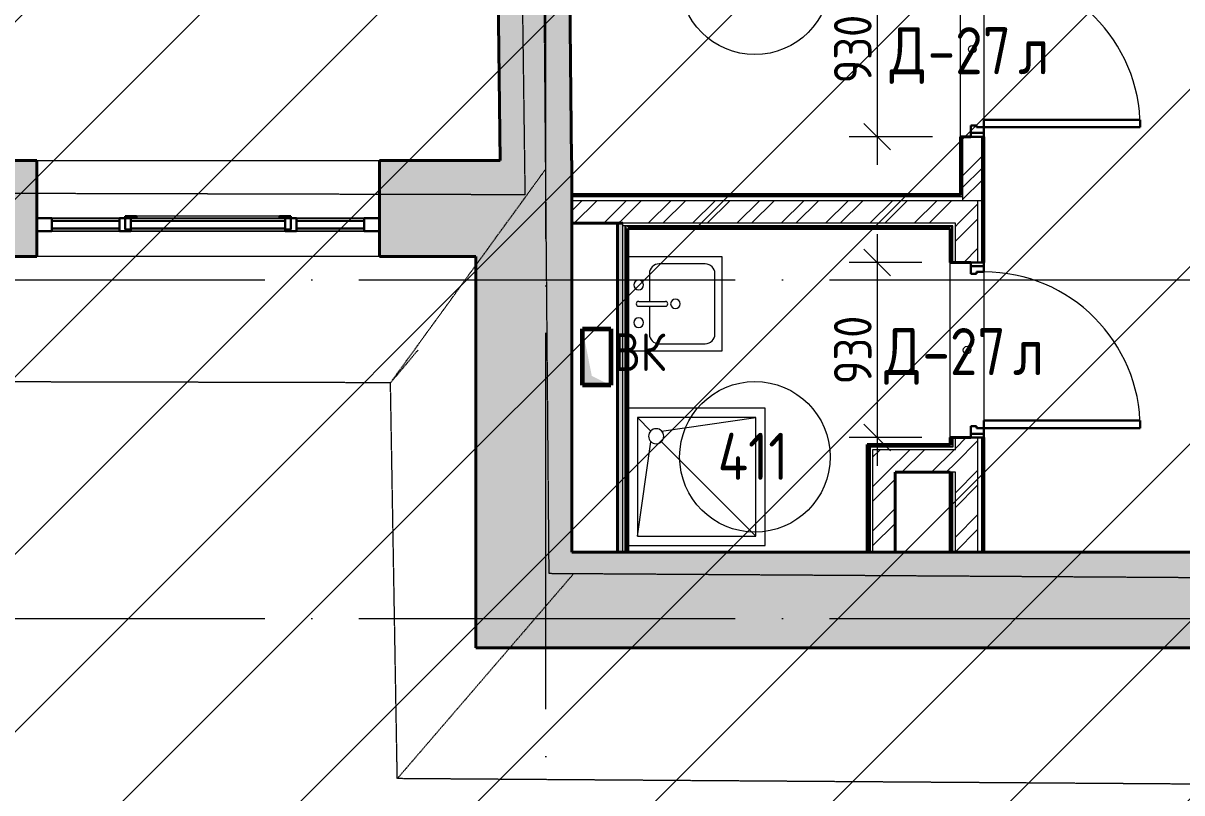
# Model space of a CAD drawing. Header units: millimetres. Extents: x 3050 to 430575, y -569542 to 36130.
# Drawn here: x 319051 to 325208, y -431241 to -427152 of the extents above; entities that cross this region are included whole.
import ezdxf

# ---------------------------------------------------------------- set-up
doc = ezdxf.new("R2010")
doc.units = ezdxf.units.MM
doc.linetypes.add('ADSK_Линия сетки', pattern=[25, 20, -2.5, 0, -2.5])
doc.linetypes.add('ADSK_Сверху', pattern=[4.5, 3, -1.5])
for name, color, linetype, lineweight in [('_ Окна', 7, 'Continuous', 30), ('Аннотация', 7, 'Continuous', 9), ('Витраж', 7, 'Continuous', 18), ('Двери', 7, 'Continuous', 18), ('Крыша', 7, 'Continuous', 18), ('Марки дверей', 7, 'Continuous', 20), ('Марки помещений', 7, 'Continuous', 20), ('Окна', 7, 'Continuous', 18), ('Оси', 7, 'Continuous', 9), ('Панели витража', 7, 'Continuous', 18), ('Перекрытие', 7, 'Continuous', 18), ('Размеры', 7, 'Continuous', 9), ('Сантехника', 7, 'Continuous', 18), ('Стены внутренние', 7, 'Continuous', 18), ('Стены наружные', 7, 'Continuous', 18), ('Стены штриховка', 7, 'Continuous', 18), ('Узлы', 7, 'Continuous', 18)]:
    doc.layers.add(name, color=color, linetype=linetype, lineweight=lineweight)
doc.layers.add('Линии', color=7, linetype='Continuous', lineweight=9, true_color=0x00a600)
doc.styles.add('GOST Common', font='GOST_Common.ttf', dxfattribs={"width": 0.9, "height": 200})
doc.styles.add('GOST Common_1', font='GOST_Common.ttf', dxfattribs={"width": 0.9, "height": 350})
doc.styles.add('GOST Common_2', font='GOST_Common.ttf', dxfattribs={"width": 0.9, "height": 250})
doc.dimstyles.new('ADSK_Основной_2_мм_Округление_до_1_мм', dxfattribs={"dimscale": 304.8, "dimtxt": 201.142999, "dimasz": 0.463911, "dimexe": 0.492126, "dimexo": 0.492126, "dimgap": 0.098425, "dimtad": 1, "dimdec": 0, "dimdsep": 46, "dimtxsty": 'GOST Common', "dimblk1": 'OBLIQUE', "dimblk2": 'OBLIQUE', "dimsah": 1, "dimcen": 0.09, "dimdle": 0.492126, "dimazin": 2, "dimtfac": 1, "dimtdec": 4, "dimtix": 1, "dimtmove": 0, "dimatfit": 3, "dimfxl": 1, "dimtvp": 1, "dimtolj": 1, "dimtzin": 0, "dimlwd": 20, "dimlwe": 20, "dimarcsym": 2})
pattern_1 = [(45, (279419.6, -430621.92), (-117.8655, 117.8655), []), (45, (279498.18, -430621.92), (-117.8655, 117.8655), [])]

# ---------------------------------------------------------------- blocks, each defined once
blk = doc.blocks.new('Прямоугольный импост - 70х20_60мм-1225109-04 План 4-го этажа маркировочный')
at = {"layer": 'Витраж', "color": 253, "linetype": 'ADSK_Сверху', "true_color": 0xaaaaaa}
for p, q in [((39704.5, 2434.5), (39704.5, 2364.5)), ((39784.5, 2434.5), (39704.5, 2434.5)), ((40174.5, 2434.5), (40144.5, 2434.5)), ((39784.5, 2364.5), (39704.5, 2364.5)), ((40174.5, 2364.5), (40144.5, 2364.5))]:
    blk.add_line(p, q, dxfattribs=at)
blk = doc.blocks.new('Прямоугольный импост - 70х20_60мм-1424711-04 План 4-го этажа маркировочный')
at = {"layer": 'Витраж', "color": 253, "linetype": 'ADSK_Сверху', "true_color": 0xaaaaaa}
for p, q in [((-80, 35), (0, 35)), ((0, 35), (0, -35)), ((0, -35), (-80, -35))]:
    blk.add_line(p, q, dxfattribs=at)
blk = doc.blocks.new('Прямоугольный импост - 70х20_60мм-1424712-04 План 4-го этажа маркировочный')
at = {"layer": 'Витраж', "color": 253, "linetype": 'ADSK_Сверху', "true_color": 0xaaaaaa}
for p, q in [((0, 35), (-80, 35)), ((0, -35), (0, 35)), ((-80, -35), (0, -35))]:
    blk.add_line(p, q, dxfattribs=at)
blk = doc.blocks.new('Прямоугольный импост - 70х20_60мм-1225111-04 План 4-го этажа маркировочный')
at = {"layer": 'Витраж', "color": 253, "linetype": 'ADSK_Сверху', "true_color": 0xaaaaaa}
for p, q in [((40204.5, 2434.5), (40174.5, 2434.5)), ((41054.5, 2434.5), (41024.5, 2434.5)), ((40204.5, 2364.5), (40174.5, 2364.5)), ((41054.5, 2364.5), (41024.5, 2364.5))]:
    blk.add_line(p, q, dxfattribs=at)
blk = doc.blocks.new('Витраж-тент со смещением вовне - 60мм 30 сдвиг-1466942-04 План 4-го этажа маркировочный')
at = {"layer": '_ Окна', "color": 253, "linetype": 'ADSK_Сверху', "true_color": 0xaaaaaa}
for p, q in [((-440, 25), (-440, -45)), ((-440, 25), (-410, 25)), ((-440, -45), (-440, 25)), ((440, 25), (410, 25)), ((440, -45), (440, 25)), ((440, -45), (440, 25)), ((-380, -45), (-440, -45)), ((-380, -35), (-380, -45)), ((380, -35), (380, -45)), ((380, -45), (440, -45))]:
    blk.add_line(p, q, dxfattribs=at)
at = {"layer": 'Окна', "color": 253, "linetype": 'ADSK_Сверху', "true_color": 0xaaaaaa}
blk.add_line((-380, -45), (380, -45), dxfattribs=at)
blk = doc.blocks.new('Прямоугольный импост - 70х20_60мм-1225113-04 План 4-го этажа маркировочный')
at = {"layer": 'Витраж', "color": 253, "linetype": 'ADSK_Сверху', "true_color": 0xaaaaaa}
for p, q in [((41084.5, 2434.5), (41054.5, 2434.5)), ((41524.5, 2434.5), (41444.5, 2434.5)), ((41524.5, 2364.5), (41524.5, 2434.5)), ((41084.5, 2364.5), (41054.5, 2364.5)), ((41524.5, 2364.5), (41444.5, 2364.5))]:
    blk.add_line(p, q, dxfattribs=at)
blk = doc.blocks.new('Прямоугольный импост - 70х60мм-1424709-04 План 4-го этажа маркировочный')
at = {"layer": 'Витраж', "color": 253, "linetype": 'ADSK_Сверху', "true_color": 0xaaaaaa}
for p, q in [((-30, 35), (30, 35)), ((30, -35), (-30, -35))]:
    blk.add_line(p, q, dxfattribs=at)
blk = doc.blocks.new('Прямоугольный импост - 70х60мм-1225009-04 План 4-го этажа маркировочный')
at = {"layer": 'Витраж', "color": 253, "linetype": 'ADSK_Сверху', "true_color": 0xaaaaaa}
for p, q in [((41084.5, 2434.5), (41084.5, 2364.5)), ((41444.5, 2434.5), (41084.5, 2434.5)), ((41444.5, 2364.5), (41444.5, 2434.5)), ((41444.5, 2364.5), (41084.5, 2364.5))]:
    blk.add_line(p, q, dxfattribs=at)
blk = doc.blocks.new('Прямоугольный импост - 70х60мм-1242018-04 План 4-го этажа маркировочный')
at = {"layer": 'Витраж', "color": 253, "linetype": 'ADSK_Сверху', "true_color": 0xaaaaaa}
for p, q in [((40204.5, 2434.5), (40204.5, 2364.5)), ((41024.5, 2434.5), (40204.5, 2434.5)), ((41024.5, 2364.5), (41024.5, 2434.5)), ((41024.5, 2364.5), (40204.5, 2364.5))]:
    blk.add_line(p, q, dxfattribs=at)
blk = doc.blocks.new('Системная панель - _AR_Стекло_40мм_привязка по центру-V44-04 План 4-го этажа маркировочный')
at = {"layer": 'Панели витража', "lineweight": 30}
for p, q in [((180, 20), (-180, 20)), ((-180, 20), (-180, -20)), ((180, -20), (180, 20)), ((-180, -20), (180, -20))]:
    blk.add_line(p, q, dxfattribs=at)
blk = doc.blocks.new('Прямоугольный импост - 70х40_60мм-1229682-04 План 4-го этажа маркировочный')
at = {"layer": 'Витраж'}
for p, q in [((41084.5, 2434.5), (41444.5, 2434.5)), ((41084.5, 2364.5), (41444.5, 2364.5))]:
    blk.add_line(p, q, dxfattribs=at)
blk = doc.blocks.new('Прямоугольный импост - 70х20_60мм-1236776-04 План 4-го этажа маркировочный')
at = {"layer": 'Витраж', "lineweight": 30}
for p, q in [((-80, 35), (0, 35)), ((-80, -35), (-80, 35)), ((0, 35), (0, -35)), ((0, -35), (-80, -35))]:
    blk.add_line(p, q, dxfattribs=at)
blk = doc.blocks.new('Прямоугольный импост - 70х20_60мм-1236778-04 План 4-го этажа маркировочный')
at = {"layer": 'Витраж', "lineweight": 30}
for p, q in [((0, 35), (-80, 35)), ((-80, 35), (-80, -35)), ((0, -35), (0, 35)), ((-80, -35), (0, -35))]:
    blk.add_line(p, q, dxfattribs=at)
blk = doc.blocks.new('Прямоугольный импост - 70х40_60мм-1229821-04 План 4-го этажа маркировочный')
at = {"layer": 'Витраж'}
for p, q in [((39784.5, 2434.5), (40144.5, 2434.5)), ((39784.5, 2364.5), (40144.5, 2364.5))]:
    blk.add_line(p, q, dxfattribs=at)
blk = doc.blocks.new('Системная панель - _AR_Стекло_40мм_привязка по центру-V45-04 План 4-го этажа маркировочный')
at = {"layer": 'Панели витража', "lineweight": 30}
for p, q in [((410, 20), (-410, 20)), ((-410, 20), (-410, -20)), ((410, -20), (410, 20)), ((-410, -20), (410, -20))]:
    blk.add_line(p, q, dxfattribs=at)
blk = doc.blocks.new('Прямоугольный импост - 70х40_60мм-1229822-04 План 4-го этажа маркировочный')
at = {"layer": 'Витраж'}
for p, q in [((40204.5, 2434.5), (41024.5, 2434.5)), ((40204.5, 2364.5), (41024.5, 2364.5))]:
    blk.add_line(p, q, dxfattribs=at)
blk = doc.blocks.new('Прямоугольный импост - 70х60мм-1236773-04 План 4-го этажа маркировочный')
at = {"layer": 'Витраж', "lineweight": 30}
for p, q in [((-30, 35), (30, 35)), ((-30, -35), (-30, 35)), ((30, 35), (30, -35)), ((30, -35), (-30, -35))]:
    blk.add_line(p, q, dxfattribs=at)
blk = doc.blocks.new('AC_Дверь_Однопольная - Д-27л 930х2200h-1983253-04 План 4-го этажа маркировочный')
at = {"layer": 'Двери', "lineweight": 30}
for p, q in [((415, 892), (375, 892)), ((375, 892), (375, 62)), ((415, 62), (415, 892)), ((-445, 62), (-465, 62)), ((-465, 62), (-465, -8)), ((-415, 62), (-445, 62)), ((-445, 62), (-445, -8)), ((-445, -8), (-445, 62)), ((-415, 22), (-415, 62)), ((375, 62), (415, 62)), ((445, 62), (415, 62)), ((415, 62), (415, 22)), ((445, -8), (445, 62)), ((465, 62), (445, 62)), ((445, 62), (445, -8)), ((465, -8), (465, 62)), ((-405, 22), (-415, 22)), ((-405, -8), (-405, 22)), ((415, 22), (405, 22)), ((405, 22), (405, -8)), ((-465, -8), (-445, -8)), ((-445, -8), (-405, -8)), ((405, -8), (445, -8)), ((445, -8), (465, -8))]:
    blk.add_line(p, q, dxfattribs=at)
at = {"layer": 'Двери'}
blk.add_arc((415, 62), 830, 90, 180, dxfattribs=at)
blk = doc.blocks.new('AC_Дверь_Однопольная - Д-27л 930х2200h-2080604-04 План 4-го этажа маркировочный')
at = {"layer": 'Двери', "lineweight": 30}
for p, q in [((415, 920), (375, 920)), ((375, 920), (375, 90)), ((415, 90), (415, 920)), ((-445, 90), (-465, 90)), ((-465, 90), (-465, 20)), ((-415, 90), (-445, 90)), ((-445, 90), (-445, 20)), ((-445, 20), (-445, 90)), ((-415, 50), (-415, 90)), ((375, 90), (415, 90)), ((445, 90), (415, 90)), ((415, 90), (415, 50)), ((445, 20), (445, 90)), ((465, 90), (445, 90)), ((445, 90), (445, 20)), ((465, 20), (465, 90)), ((-465, 20), (-445, 20)), ((-445, 20), (-405, 20)), ((-405, 50), (-415, 50)), ((-405, 20), (-405, 50)), ((415, 50), (405, 50)), ((405, 50), (405, 20)), ((405, 20), (445, 20)), ((445, 20), (465, 20))]:
    blk.add_line(p, q, dxfattribs=at)
at = {"layer": 'Двери'}
blk.add_arc((415, 90), 830, 90, 180, dxfattribs=at)
blk = doc.blocks.new('Кухонная мойка-Одиночная - 500 x 500 мм-1924934-04 План 4-го этажа маркировочный')
at = {"layer": 'Сантехника'}
for p, q in [((-234.3, 252.3), (-234.3, -247.7)), ((265.7, -247.7), (265.7, 252.3)), ((3, 195.2), (3, 53.1)), ((28.4, 195.2), (28.4, 53.1)), ((3, 138), (-145.4, 138)), ((176.8, 138), (28.4, 138)), ((-196.2, 87.2), (-196.2, -158.8)), ((227.6, -158.8), (227.6, 87.2)), ((-145.4, -209.6), (176.8, -209.6)), ((-234.3, -247.7), (265.7, -247.7))]:
    blk.add_line(p, q, dxfattribs=at)
for centre, radius, start, end in [((-84.3, 195.2), 25.4, 360, 180), ((-84.3, 195.2), 25.4, 180, 0), ((15.7, 195.2), 12.7, 360, 180), ((115.7, 195.2), 25.4, 360, 180), ((115.7, 195.2), 25.4, 180, 0), ((-145.4, 87.2), 50.8, 90, 180), ((176.8, 87.2), 50.8, 360, 90), ((15.7, 0), 25.4, 360, 180), ((15.7, 0), 25.4, 180, 0), ((15.7, 53.1), 12.7, 180, 0), ((-145.4, -158.8), 50.8, 180, 270), ((176.8, -158.8), 50.8, 270, 0)]:
    blk.add_arc(centre, radius, start, end, dxfattribs=at)
blk = doc.blocks.new('Душевая кабинка-2D - 730кв-1928972-04 План 4-го этажа маркировочный')
at = {"layer": 'Сантехника'}
for p, q in [((730, 0), (0, 0)), ((730, -730), (730, 0)), ((50, -50), (50, -680)), ((680, -50), (50, -50)), ((680, -680), (680, -50)), ((0, -730), (730, -730)), ((50, -680), (680, -680))]:
    blk.add_line(p, q, dxfattribs=at)
at = {"layer": 'Сантехника', "lineweight": 9}
for p, q in [((122.4, -122.4), (50, -50)), ((177.6, -122.4), (680, -50)), ((50, -680), (121.1, -178.9)), ((680, -680), (178.9, -178.9))]:
    blk.add_line(p, q, dxfattribs=at)
at = {"layer": 'Сантехника'}
for start, end in [(0, 180), (180, 0)]:
    blk.add_arc((150, -150), 40, start, end, dxfattribs=at)
blk = doc.blocks.new('ADSK_Марка_Помещение_ОдноЗначение - Номер-247393-04 План 4-го этажа маркировочный')
at = {"layer": 'Марки помещений'}
blk.add_circle((0, 0), 4, dxfattribs=at)
blk = doc.blocks.new('ADSK_Марка_Дверь - Типоразмер_ADSK_Марка-58376-04 План 4-го этажа маркировочный')
at = {"layer": 'Марки дверей', "lineweight": 9}
blk.add_circle((0, 0), 0.2, dxfattribs=at)
blk = doc.blocks.new('_Oblique')
at = {"color": 0, "linetype": 'ByBlock', "lineweight": -2}
blk.add_line((-0.5, -0.5), (0.5, 0.5), dxfattribs=at)
blk = doc.blocks.new('*D9952')
at = {"layer": 'Defpoints', "color": 0, "lineweight": 40, "transparency": 16777216}
for p in [(324033, -426825.1), (323589.9, -427755.1), (324033, -427755.1)]:
    blk.add_point(p, dxfattribs=at)
at = {"layer": 'Размеры', "color": 0, "lineweight": 20, "transparency": 16777216}
for p, q in [((323589.9, -426675.1), (323589.9, -427905.1)), ((323883, -426825.1), (323439.9, -426825.1)), ((323883, -427755.1), (323439.9, -427755.1))]:
    blk.add_line(p, q, dxfattribs=at)
at = {"layer": 'Размеры', "color": 0, "lineweight": 20, "transparency": 16777216, "xscale": 141.4, "yscale": 141.4, "zscale": 141.4}
for p, rotation in [((323589.9, -426825.1), 90), ((323589.9, -427755.1), 270)]:
    blk.add_blockref('_Oblique', p, dxfattribs=dict(at, rotation=rotation))
at = {"layer": 'Размеры', "color": 0, "lineweight": 20, "transparency": 16777216, "insert": (323459.9, -427290.1), "char_height": 200, "width": 454.106, "attachment_point": 5, "rotation": 90, "style": 'GOST Common'}
blk.add_mtext('\\A1;930', dxfattribs=at)
blk = doc.blocks.new('*D9953')
at = {"layer": 'Defpoints', "color": 0, "lineweight": 40, "transparency": 16777216}
for p in [(323977, -428423.6), (323589.9, -429353.6), (323977, -429353.6)]:
    blk.add_point(p, dxfattribs=at)
at = {"layer": 'Размеры', "color": 0, "lineweight": 20, "transparency": 16777216}
for p, q in [((323589.9, -428273.6), (323589.9, -429503.6)), ((323827, -428423.6), (323439.9, -428423.6)), ((323827, -429353.6), (323439.9, -429353.6))]:
    blk.add_line(p, q, dxfattribs=at)
at = {"layer": 'Размеры', "color": 0, "lineweight": 20, "transparency": 16777216, "xscale": 141.4, "yscale": 141.4, "zscale": 141.4}
for p, rotation in [((323589.9, -428423.6), 90), ((323589.9, -429353.6), 270)]:
    blk.add_blockref('_Oblique', p, dxfattribs=dict(at, rotation=rotation))
at = {"layer": 'Размеры', "color": 0, "lineweight": 20, "transparency": 16777216, "insert": (323459.9, -428888.6), "char_height": 200, "width": 454.106, "attachment_point": 5, "rotation": 90, "style": 'GOST Common'}
blk.add_mtext('\\A1;930', dxfattribs=at)

msp = doc.modelspace()

# ---------------------------------------------------------------- hatches: boundary and pattern name
at = {"lineweight": 13, "true_color": 0x636466}
h = msp.add_hatch(dxfattribs=at)
h.set_pattern_fill('ANSI31', color=251, scale=210)
h.set_pattern_definition([(45, (-1812091.45, -109463.3), (-471.46345, 471.46345), [])])
h.paths.add_polyline_path([(336184.02, -379783.78), (293385.25, -379662.32), (293385.25, -437206.01), (336184.02, -437327.46)])
at = {"layer": 'Стены внутренние', "true_color": 0xc0c0c0}
msp.add_hatch(color=9, dxfattribs=at).paths.add_polyline_path([(321585.57, -427882.41), (321965.6, -427882.41), (321894.52, -421511.31), (321514.54, -421515.55), (321577.66, -427173.44)])
at = {"layer": 'Стены внутренние', "lineweight": 9}
h = msp.add_hatch(dxfattribs=at)
h.set_pattern_fill('FP_1', color=256, style=0, pattern_type=2)
h.set_pattern_definition([(45, (279419.6, -430621.92), (-179.6051, 179.6051), []), (45, (279483.1, -430621.92), (0, 359.2102), []), (45, (279356.1, -430621.92), (0, 359.2102), [])])
h.paths.add_polyline_path([(324144.95, -428095.14), (324144.95, -427755.13), (324044.95, -427755.13), (324044.95, -428095.14), (324139.48, -428095.14)])
h.paths.add_polyline_path([(324144.95, -426825.13), (324144.95, -425845.13), (324044.95, -425845.13), (324044.95, -426825.13), (324086.95, -426825.13)])
h = msp.add_hatch(dxfattribs=at)
h.set_pattern_fill('FP_2', color=256, style=0, pattern_type=2)
h.set_pattern_definition(pattern_1)
h.paths.add_polyline_path([(322168.38, -428215.14), (322237.45, -428215.14), (322237.45, -428095.14), (321966.54, -428095.14), (321966.54, -428215.14)])
h = msp.add_hatch(dxfattribs=at)
h.set_pattern_fill('FP_2', color=256, style=0, pattern_type=2)
h.set_pattern_definition(pattern_1)
h.paths.add_polyline_path([(322237.45, -428215.14), (324124.95, -428215.14), (324124.95, -428095.14), (322237.45, -428095.14), (322237.45, -428214.94)])
at = {"layer": 'Стены внутренние'}
msp.add_hatch(color=256, dxfattribs=at).paths.add_polyline_path([(322209.95, -429961.69), (322236.95, -429961.69), (322236.95, -428215.14), (322209.95, -428215.14), (322209.95, -429718.27)])
at = {"layer": 'Стены внутренние', "lineweight": 9}
h = msp.add_hatch(dxfattribs=at)
h.set_pattern_fill('FP_2', color=256, style=0, pattern_type=2)
h.set_pattern_definition(pattern_1)
h.paths.add_polyline_path([(324124.95, -429961.69), (324124.95, -429353.63), (324004.95, -429353.63), (324004.95, -429961.69)])
h.paths.add_polyline_path([(324004.95, -428423.63), (324124.95, -428423.63), (324124.95, -428215.14), (324004.95, -428215.14), (324004.95, -428302.75)])
h = msp.add_hatch(dxfattribs=at)
h.set_pattern_fill('FP_2', color=256, style=0, pattern_type=2)
h.set_pattern_definition(pattern_1)
h.paths.add_polyline_path([(324004.95, -429538.06), (324004.95, -429418.06), (323564.95, -429418.06), (323564.95, -429538.06), (323991.95, -429538.06)])
h = msp.add_hatch(dxfattribs=at)
h.set_pattern_fill('FP_2', color=256, style=0, pattern_type=2)
h.set_pattern_definition(pattern_1)
h.paths.add_polyline_path([(323684.95, -429961.69), (323684.95, -429538.06), (323564.95, -429538.06), (323564.95, -429961.69)])
at = {"layer": 'Стены наружные', "true_color": 0xc0c0c0}
h = msp.add_hatch(color=9, dxfattribs=at)
h.paths.add_polyline_path([(307275.08, -428392.41), (307801.34, -428392.41), (307801.34, -427882.41), (306788.56, -427882.41), (306788.56, -428392.41), (306962.8, -428392.41)])
h.paths.add_polyline_path([(287815.04, -428392.41), (288069.84, -428392.41), (288069.84, -427882.41), (287692.6, -427882.41), (287692.6, -428392.41)])
h.paths.add_polyline_path([(289889.84, -428392.41), (290903.85, -428392.41), (290903.85, -427882.41), (289889.84, -427882.41), (289889.84, -428039.95)])
h.paths.add_polyline_path([(292723.85, -428392.41), (293727.11, -428392.41), (293727.11, -427882.41), (292723.85, -427882.41), (292723.85, -428039.95)])
h.paths.add_polyline_path([(321743.42, -428392.41), (321966.54, -428392.41), (321965.6, -427882.41), (320944.06, -427882.41), (320944.06, -428392.41), (321741.85, -428392.41)])
h.paths.add_polyline_path([(295547.11, -428392.41), (296537.32, -428392.41), (296537.32, -427882.41), (295547.11, -427882.41), (295547.11, -428039.95)])
h.paths.add_polyline_path([(298357.32, -428392.41), (299378.14, -428392.41), (299378.14, -427882.41), (298357.32, -427882.41), (298357.32, -428048.24)])
h.paths.add_polyline_path([(301198.14, -428392.41), (302149.42, -428392.41), (302149.42, -427882.41), (301198.14, -427882.41), (301198.14, -428086.41)])
h.paths.add_polyline_path([(303969.42, -428392.41), (304968.56, -428392.41), (304968.56, -427882.41), (303969.42, -427882.41), (303969.42, -428128.27)])
h.paths.add_polyline_path([(319124.06, -428392.41), (319124.06, -427882.41), (318107.24, -427882.41), (318107.24, -428392.41), (318789.37, -428392.41)])
h.paths.add_polyline_path([(309621.34, -428392.41), (310664.25, -428392.41), (310664.25, -427882.41), (309621.34, -427882.41), (309621.34, -428213.65)])
h.paths.add_polyline_path([(312484.25, -428392.41), (313474.22, -428392.41), (313474.22, -427882.41), (312484.25, -427882.41), (312484.25, -428256.89)])
h.paths.add_polyline_path([(316287.24, -428392.41), (316287.24, -427882.41), (315294.22, -427882.41), (315294.22, -428392.41), (315973.52, -428392.41)])
for points in [[(321456.54, -430471.69), (321966.54, -430471.69), (321966.54, -428392.41), (321456.54, -428392.41), (321456.54, -430201.27)], [(324984.23, -430471.69), (328843.01, -430471.69), (328843.01, -429961.69), (321966.54, -429961.69), (321966.54, -430471.69)]]:
    msp.add_hatch(color=9, dxfattribs=at).paths.add_polyline_path(points)
at = {"layer": 'Узлы', "true_color": 0x808080}
msp.add_hatch(color=8, dxfattribs=at).paths.add_polyline_path([(322023.53, -429075.68), (322173.53, -429075.68), (322073.03, -429026.19), (322023.53, -428775.68), (322023.53, -429026.19)])

# ---------------------------------------------------------------- linework, layer by layer
at = {"layer": 'Крыша', "color": 253, "linetype": 'ADSK_Сверху', "true_color": 0xaaaaaa}
msp.add_line((329926.62, -431227.4), (321039.37, -431165.73), dxfattribs=at)
for points, knots in [([(321012.83, -429049.48), (321057.08, -428988.57), (321124.94, -428895.15), (321216.3, -428769.38), (321287.08, -428671.93), (321357.76, -428574.63), (321428.32, -428477.49), (321498.79, -428380.47), (321569.21, -428283.52), (321639.58, -428186.65), (321709.86, -428089.89), (321772.71, -428003.36), (321812.14, -427949.08), (321828.16, -427927.02)], [-0.99791193, -0.99791193, -0.99791193, -0.99791193, -0.96875, -0.953125, -0.9375, -0.921875, -0.90625, -0.890625, -0.875, -0.859375, -0.84375, -0.828125, -0.81742155, -0.81742155, -0.81742155, -0.81742155]), ([(321147.98, -428889.81), (321127.92, -428914.13), (321079.98, -428971.89), (321031.56, -429029.35), (321003.33, -429062.57)], [0.970609956, 0.970609956, 0.970609956, 0.970609956, 0.982954545, 1, 1, 1, 1]), ([(321003.33, -429062.57), (320342.11, -429061.07), (319019.72, -429058.08), (317036.4, -429053.58), (315383.62, -429049.84), (314061.4, -429046.84), (313069.7, -429044.59), (312077.7, -429042.35), (311085.73, -429040.1), (310094.03, -429037.85), (309432.98, -429036.35), (309102.47, -429035.6)], [-1, -1, -1, -1, -0.8333333, -0.6666667, -0.5, -0.4166667, -0.3333333, -0.25, -0.1666667, -0.0833333, 0, 0, 0, 0]), ([(321039.37, -431165.73), (321032.7, -430776.27), (321020.68, -430075.22), (321008.67, -429374.16), (321003.33, -429062.57)], [-1, -1, -1, -1, -0.4444444, 0, 0, 0, 0]), ([(321975.98, -430077.54), (321828.06, -430249.4), (321515.89, -430612.09), (321203.66, -430974.85), (321039.37, -431165.73)], [-0.21118496, -0.21118496, -0.21118496, -0.21118496, -0.11111111, 0, 0, 0, 0])]:
    msp.add_open_spline(points, degree=3, knots=knots, dxfattribs=at)
at = {"layer": 'Линии', "color": 8, "lineweight": 18, "true_color": 0x808080}
msp.add_line((321952.21, -425957.12), (321966.54, -427882.41), dxfattribs=at)
at = {"layer": 'Линии', "lineweight": 60}
for p, q in [((322023.53, -428775.68), (322173.53, -428775.68)), ((322023.53, -429075.68), (322023.53, -428775.68)), ((322173.53, -428775.68), (322173.53, -429075.68)), ((322173.53, -429075.68), (322023.53, -429075.68))]:
    msp.add_line(p, q, dxfattribs=at)
at = {"layer": 'Оси', "linetype": 'ADSK_Линия сетки', "ltscale": 100}
for p, q in [((321829.52, -435797.51), (321829.52, -408953.12)), ((268333.38, -428515.13), (336561.32, -428515.13)), ((268333.38, -430315.13), (336561.32, -430315.13))]:
    msp.add_line(p, q, dxfattribs=at)
at = {"layer": 'Перекрытие', "color": 9, "linetype": 'ADSK_Сверху', "true_color": 0xaad4d4}
for p, q in [((321846.18, -430076.71), (321744.5, -417964.21)), ((321633.91, -421752.95), (321717.64, -428063.93)), ((321717.64, -428063.93), (318978.8, -428057)), ((329031.27, -430122.56), (321846.18, -430076.71))]:
    msp.add_line(p, q, dxfattribs=at)
at = {"layer": 'Стены внутренние', "lineweight": 40}
for p, q in [((321519.84, -421990.44), (321585.57, -427882.41)), ((321965.6, -427882.41), (321944.12, -425957.13)), ((324032.95, -427755.13), (324032.95, -428063.14)), ((324086.95, -427755.13), (324032.95, -427755.13)), ((324156.95, -428423.63), (324156.95, -427755.13)), ((324032.95, -428063.14), (321966.54, -428063.14)), ((322237.45, -428215.14), (321966.54, -428215.14)), ((322209.95, -428215.14), (322209.95, -429961.69)), ((322264.95, -429961.69), (322264.95, -428243.14)), ((322264.95, -428243.14), (323976.95, -428243.14)), ((323976.95, -428243.14), (323976.95, -428423.63)), ((323976.95, -428423.63), (324086.95, -428423.63)), ((323976.95, -429353.63), (323976.95, -429390.06)), ((324086.95, -429353.63), (323976.95, -429353.63)), ((324156.95, -429961.69), (324156.95, -429353.63)), ((323536.95, -429390.06), (323536.95, -429961.69)), ((323976.95, -429390.06), (323536.95, -429390.06)), ((323684.95, -429961.69), (323684.95, -429538.06)), ((323684.95, -429538.06), (323976.95, -429538.06)), ((323976.95, -429538.06), (323976.95, -429961.69)), ((322209.95, -429961.69), (322264.95, -429961.69)), ((323536.95, -429961.69), (323684.95, -429961.69)), ((323976.95, -429961.69), (324154.95, -429961.69))]:
    msp.add_line(p, q, dxfattribs=at)
at = {"layer": 'Стены внутренние'}
for p, q in [((324032.95, -427755.13), (324032.95, -426825.13)), ((324156.95, -426875.13), (324156.95, -427665.13)), ((323976.95, -429353.63), (323976.95, -428423.63)), ((324156.95, -428473.63), (324156.95, -429263.63))]:
    msp.add_line(p, q, dxfattribs=at)
at = {"layer": 'Стены наружные', "lineweight": 40}
for p, q in [((319124.06, -427882.41), (318576.95, -427882.41)), ((319124.06, -428392.41), (319124.06, -427882.41)), ((321585.57, -427882.41), (320944.06, -427882.41)), ((320944.06, -427882.41), (320944.06, -428392.41)), ((321966.54, -427882.41), (321965.6, -427882.41)), ((321966.54, -429961.69), (321966.54, -427882.41)), ((318107.24, -428392.41), (319124.06, -428392.41)), ((320944.06, -428392.41), (321456.54, -428392.41)), ((321456.54, -428392.41), (321456.54, -430471.69)), ((322209.95, -429961.69), (321966.54, -429961.69)), ((323536.95, -429961.69), (322264.95, -429961.69)), ((323976.95, -429961.69), (323684.95, -429961.69)), ((328843.01, -429961.69), (324156.95, -429961.69)), ((321456.54, -430471.69), (329353.01, -430471.69))]:
    msp.add_line(p, q, dxfattribs=at)
at = {"layer": 'Стены наружные'}
for p, q in [((319124.06, -427882.41), (320944.06, -427882.41)), ((320944.06, -428392.41), (319124.06, -428392.41))]:
    msp.add_line(p, q, dxfattribs=at)
at = {"layer": 'Стены штриховка'}
for p, q in [((324034.95, -428063.14), (324034.95, -427755.13)), ((324044.95, -428095.14), (324044.95, -427755.13)), ((324144.95, -428423.63), (324144.95, -427755.13)), ((324154.95, -428063.14), (324154.95, -427755.13)), ((324044.95, -428065.14), (321966.54, -428065.14)), ((324044.95, -428075.14), (321966.54, -428075.14)), ((324154.95, -428063.14), (324156.95, -428063.14)), ((324154.95, -428423.63), (324154.95, -428065.14)), ((324154.95, -428075.14), (324156.95, -428075.14)), ((324144.95, -428095.14), (321966.54, -428095.14)), ((324124.95, -428423.63), (324124.95, -428095.14)), ((322236.95, -428215.14), (322236.95, -429961.69)), ((323991.95, -428228.14), (322236.95, -428228.14)), ((324004.95, -428215.14), (322237.45, -428215.14)), ((322249.95, -429961.69), (322249.95, -428228.14)), ((322255.95, -429961.69), (322255.95, -428228.14)), ((322264.95, -428234.14), (322264.95, -428228.14)), ((323985.95, -428234.14), (322264.95, -428234.14)), ((323985.95, -428423.63), (323985.95, -428234.14)), ((323991.95, -428423.63), (323991.95, -428228.14)), ((324004.95, -428423.63), (324004.95, -428215.14)), ((323985.95, -429390.06), (323985.95, -429353.63)), ((323991.95, -429353.63), (323991.95, -429405.06)), ((324004.95, -429418.06), (324004.95, -429353.63)), ((324124.95, -429961.69), (324124.95, -429353.63)), ((324144.95, -429961.69), (324144.95, -429353.63)), ((324154.95, -429961.69), (324154.95, -429353.63)), ((323545.95, -429399.06), (323545.95, -429961.69)), ((323991.95, -429399.06), (323545.95, -429399.06)), ((323551.95, -429405.06), (323551.95, -429961.69)), ((323991.95, -429405.06), (323551.95, -429405.06)), ((323564.95, -429418.06), (323564.95, -429961.69)), ((324004.95, -429418.06), (323564.95, -429418.06)), ((323991.95, -429390.06), (323976.95, -429390.06)), ((324004.95, -429538.06), (323976.95, -429538.06)), ((323985.95, -429961.69), (323985.95, -429538.06)), ((323991.95, -429961.69), (323991.95, -429538.06)), ((324004.95, -429961.69), (324004.95, -429538.06)), ((324154.95, -429961.69), (324156.95, -429961.69))]:
    msp.add_line(p, q, dxfattribs=at)

# ---------------------------------------------------------------- block references
at = {"layer": '_ Окна', "color": 253, "linetype": 'ADSK_Сверху', "true_color": 0xaaaaaa, "rotation": 180}
msp.add_blockref('Витраж-тент со смещением вовне - 60мм 30 сдвиг-1466942-04 План 4-го этажа маркировочный', (320034.06, -428222.41), dxfattribs=at)
at = {"layer": 'Витраж', "color": 253, "linetype": 'ADSK_Сверху', "true_color": 0xaaaaaa}
for name, p in [('Прямоугольный импост - 70х20_60мм-1225109-04 План 4-го этажа маркировочный', (279419.61, -430621.92)), ('Прямоугольный импост - 70х60мм-1225009-04 План 4-го этажа маркировочный', (278119.61, -430621.92)), ('Прямоугольный импост - 70х20_60мм-1225111-04 План 4-го этажа маркировочный', (279419.61, -430621.92)), ('Прямоугольный импост - 70х60мм-1242018-04 План 4-го этажа маркировочный', (279419.61, -430621.92)), ('Прямоугольный импост - 70х20_60мм-1225113-04 План 4-го этажа маркировочный', (279419.61, -430621.92)), ('Прямоугольный импост - 70х60мм-1225009-04 План 4-го этажа маркировочный', (279419.61, -430621.92)), ('Прямоугольный импост - 70х20_60мм-1424712-04 План 4-го этажа маркировочный', (320944.06, -428222.41))]:
    msp.add_blockref(name, p, dxfattribs=at)
at = {"layer": 'Витраж', "color": 253, "linetype": 'ADSK_Сверху', "true_color": 0xaaaaaa, "extrusion": (0, 0, -1)}
for name, p in [('Прямоугольный импост - 70х20_60мм-1424711-04 План 4-го этажа маркировочный', (-319124.06, -428222.41)), ('Прямоугольный импост - 70х60мм-1424709-04 План 4-го этажа маркировочный', (-319594.06, -428222.41)), ('Прямоугольный импост - 70х60мм-1424709-04 План 4-го этажа маркировочный', (-320474.06, -428222.41))]:
    msp.add_blockref(name, p, dxfattribs=at)
at = {"layer": 'Витраж', "extrusion": (0, 0, -1)}
for name, p in [('Прямоугольный импост - 70х20_60мм-1236776-04 План 4-го этажа маркировочный', (-319124.06, -428222.41)), ('Прямоугольный импост - 70х60мм-1236773-04 План 4-го этажа маркировочный', (-319594.06, -428222.41)), ('Прямоугольный импост - 70х60мм-1236773-04 План 4-го этажа маркировочный', (-320474.06, -428222.41))]:
    msp.add_blockref(name, p, dxfattribs=at)
at = {"layer": 'Витраж'}
for name, p in [('Прямоугольный импост - 70х40_60мм-1229821-04 План 4-го этажа маркировочный', (279419.61, -430621.92)), ('Прямоугольный импост - 70х40_60мм-1229822-04 План 4-го этажа маркировочный', (279419.61, -430621.92)), ('Прямоугольный импост - 70х40_60мм-1229682-04 План 4-го этажа маркировочный', (279419.61, -430621.92)), ('Прямоугольный импост - 70х20_60мм-1236778-04 План 4-го этажа маркировочный', (320944.06, -428222.41))]:
    msp.add_blockref(name, p, dxfattribs=at)
at = {"layer": 'Двери'}
for name, p, rotation in [('AC_Дверь_Однопольная - Д-27л 930х2200h-1983253-04 План 4-го этажа маркировочный', (324094.95, -427290.13), 269.9999999999999), ('AC_Дверь_Однопольная - Д-27л 930х2200h-2080604-04 План 4-го этажа маркировочный', (324066.95, -428888.63), 270)]:
    msp.add_blockref(name, p, dxfattribs=dict(at, rotation=rotation))
at = {"layer": 'Марки дверей', "xscale": 99.99999999999993, "yscale": 99.99999999999993, "zscale": 99.99999999999993}
for p in [(324094.95, -427290.13), (324066.95, -428888.63)]:
    msp.add_blockref('ADSK_Марка_Дверь - Типоразмер_ADSK_Марка-58376-04 План 4-го этажа маркировочный', p, dxfattribs=at)
at = {"layer": 'Марки помещений', "xscale": 99.99999999999993, "yscale": 99.99999999999993, "zscale": 99.99999999999993}
for p in [(322939.68, -426918.87), (322939.68, -429456.1)]:
    msp.add_blockref('ADSK_Марка_Помещение_ОдноЗначение - Номер-247393-04 План 4-го этажа маркировочный', p, dxfattribs=at)
at = {"layer": 'Панели витража', "rotation": 180}
for name, p in [('Системная панель - _AR_Стекло_40мм_привязка по центру-V44-04 План 4-го этажа маркировочный', (319384.06, -428222.41)), ('Системная панель - _AR_Стекло_40мм_привязка по центру-V45-04 План 4-го этажа маркировочный', (320034.06, -428222.41)), ('Системная панель - _AR_Стекло_40мм_привязка по центру-V44-04 План 4-го этажа маркировочный', (320684.06, -428222.41))]:
    msp.add_blockref(name, p, dxfattribs=at)
at = {"layer": 'Сантехника', "rotation": 89.9999999999998}
msp.add_blockref('Кухонная мойка-Одиночная - 500 x 500 мм-1924934-04 План 4-го этажа маркировочный', (322517.3, -428658.83), dxfattribs=at)
at = {"layer": 'Сантехника'}
msp.add_blockref('Душевая кабинка-2D - 730кв-1928972-04 План 4-го этажа маркировочный', (322264.95, -429196.69), dxfattribs=at)

# ---------------------------------------------------------------- texts
at = {"layer": 'Аннотация', "insert": (322188.46, -428799.59), "char_height": 200, "width": 360.7594, "attachment_point": 1, "style": 'GOST Common_1'}
msp.add_mtext('ВК', dxfattribs=at)
at = {"layer": 'Марки дверей', "lineweight": 9, "char_height": 250, "attachment_point": 1, "style": 'GOST Common_2'}
for s, insert, width in [('\\fGOST Common|b0|i0|c204|p34|;\\W.9;Д', (323655.12, -427173.12), 245.3164), ('-27', (323857.53, -427173.12), 584.4302), ('\\fGOST Common|b0|i0|c204|p34|;\\W.9;л', (324339.73, -427173.12), 194.8101), ('\\fGOST Common|b0|i0|c204|p34|;\\W.9;Д', (323627.12, -428771.62), 245.3164), ('-27', (323829.53, -428771.62), 584.4302), ('\\fGOST Common|b0|i0|c204|p34|;\\W.9;л', (324311.73, -428771.62), 194.8101)]:
    msp.add_mtext(s, dxfattribs=dict(at, insert=insert, width=width))
at = {"layer": 'Марки помещений', "lineweight": 9, "insert": (322742.12, -429328.37), "char_height": 250, "width": 490.6327, "attachment_point": 1, "style": 'GOST Common_2'}
msp.add_mtext('411', dxfattribs=at)

# ---------------------------------------------------------------- dimensions: what is measured, and where the dimension line sits
at = {"layer": 'Размеры', "lineweight": 20}
for base, p1, p2, picture, middle in [((323589.92, -427755.13), (324032.95, -426825.13), (324032.95, -427755.13), '*D9952', (323459.92, -427290.13)), ((323589.92, -429353.63), (323976.95, -428423.63), (323976.95, -429353.63), '*D9953', (323459.92, -428888.63))]:
    dim = msp.add_linear_dim(base=base, p1=p1, p2=p2, angle=90, dimstyle='ADSK_Основной_2_мм_Округление_до_1_мм', override={"dimpost": '<>', "dimfxl": 930}, dxfattribs=at)
    dim.commit()
    dim.dimension.update_dxf_attribs({"geometry": picture, "text_midpoint": middle})

doc.saveas('drawing.dxf')
